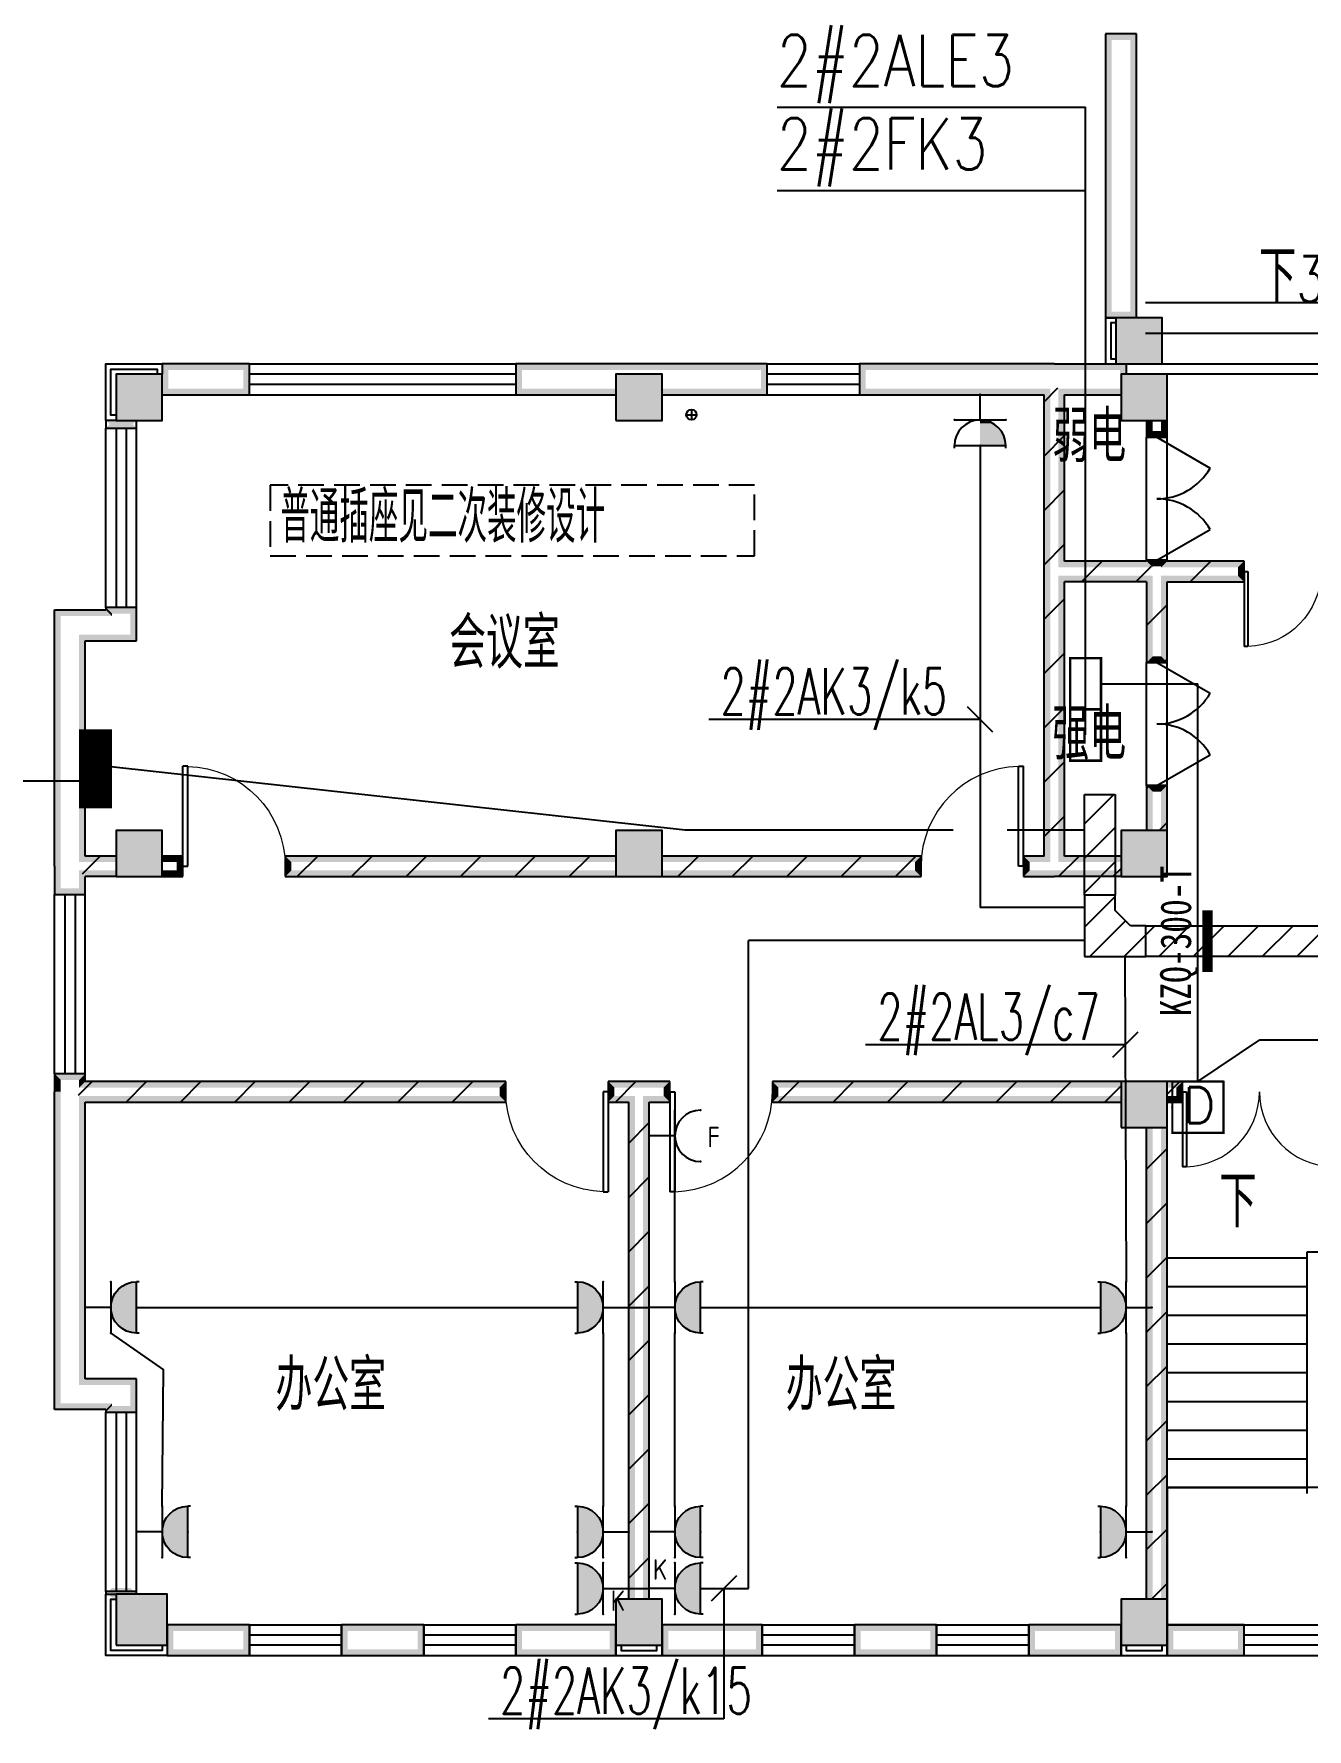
# Model space of a CAD drawing. Extents: x 101023 to 279373, y -114511 to 293844.
# Drawn here: x 124579 to 136995, y 55271 to 71808 of the extents above; entities that cross this region are included whole.
import ezdxf
from ezdxf.enums import TextEntityAlignment as Align

# ---------------------------------------------------------------- set-up
doc = ezdxf.new("R2010")
doc.units = 0
doc.header["$LTSCALE"] = 1000
doc.header["$MEASUREMENT"] = 0
doc.linetypes.add('DASH', pattern=[0.35, 0.25, -0.1])
for name, color, linetype in [('A-WALL-PATT', 252, 'Continuous'), ('BZ', 7, 'Continuous'), ('CABLETRAY', 3, 'Continuous'), ('COLUMN', 2, 'Continuous'), ('DIM-照明', 3, 'Continuous'), ('DIM_SYMB', 3, 'Continuous'), ('DOOR_FIRE', 4, 'Continuous'), ('DOTLN', 2, 'DASH'), ('EQUIP-插座', 3, 'Continuous'), ('EQUIP-消防', 3, 'Continuous'), ('EQUIP-照明', 3, 'Continuous'), ('EQUIP-箱柜', 3, 'Continuous'), ('PUB_HATCH', 8, 'Continuous'), ('PUB_TEXT', 7, 'Continuous'), ('PUB_WALL', 2, 'Continuous'), ('STAIR', 2, 'Continuous'), ('TEL_HATCH', 8, 'Continuous'), ('WALL', 2, 'Continuous'), ('WINDOW', 2, 'Continuous'), ('WIRE-照明', 6, 'Continuous'), ('抗震支吊架', 2, 'Continuous'), ('排水', 153, 'Continuous'), ('看线', 30, 'Continuous')]:
    doc.layers.add(name, color=color, linetype=linetype)
doc.styles.add('_TCH_DIM', font='simplex.shx', dxfattribs={"bigfont": 'gbcbig.shx'})
doc.styles.add('_TEL_ATTDEF', font='gbenor', dxfattribs={"bigfont": 'gbcbig'})
doc.styles.add('_TEL_DIM', font='simplex.shx', dxfattribs={"width": 0.8, "height": 3.5, "bigfont": 'gbcbig.shx'})
doc.styles.add('kzcad', font='', dxfattribs={"width": 0.8})
doc.styles.get("Standard").update_dxf_attribs({"font": 'simplex.shx', "width": 0.8, "bigfont": 'gbcbig.shx'})
doc.styles.get('kzcad').set_extended_font_data('SimSun')
pattern_1 = [(45, (-906447.23, -635367.28), (-265.16515, 265.16515), [])]

# ---------------------------------------------------------------- blocks, each defined once
blk = doc.blocks.new('$equip$00002810')
for p, q in [((0.5, 0.5), (-0.5, 0.5)), ((0, 0.5), (0, 0))]:
    blk.add_line(p, q)
blk.add_arc((0, 1), 0.5, 180, 0)
for p in [(-0.5, 1), (0.5, 1), (-0.5, 0.5), (0.5, 0.5), (0, 0)]:
    blk.add_point(p)
at = {"color": 7, "style": '_TEL_DIM'}
blk.add_attdef('$TEXT$', text='', height=0.4, dxfattribs=at).set_placement((0.023, 1.257), align=Align.MIDDLE_CENTER)
at = {"color": 7, "style": '_TEL_DIM', "flags": 1}
for tag in ['A', 'REMARK']:
    blk.add_attdef(tag, text='', height=0.000025, dxfattribs=at).set_placement((0, 0), align=Align.MIDDLE_CENTER)
blk = doc.blocks.new('$equip$00002755')
for p, q in [((0.5, 0.5), (-0.5, 0.5)), ((-0.5, 0.5), (-0.5, -0.5)), ((0.5, -0.5), (0.5, 0.5)), ((-0.5, -0.5), (0.5, -0.5))]:
    blk.add_line(p, q)
at = {"const_width": 0.04}
blk.add_lwpolyline([(-0.5, 0.5), (0.5, 0.5), (0.5, -0.5), (-0.5, -0.5), (-0.5, 0.5), (0.5, 0.5)], dxfattribs=at)
for p in [(0, 0.5), (-0.5, 0), (0.5, 0), (-0.027, -0.5)]:
    blk.add_point(p)
at = {"color": 7}
blk.add_attdef('$TEXT$', text='', height=0.4, dxfattribs=at).set_placement((0.026, -0.008), align=Align.MIDDLE_CENTER)
at = {"color": 7, "flags": 1}
for tag, height, p in [('A', 0.00002, (0, 0)), ('B', 0.4, (0.755, -0.254))]:
    blk.add_attdef(tag, text='', height=height, dxfattribs=at).set_placement(p, align=Align.MIDDLE_CENTER)
blk = doc.blocks.new('$equip$00001239')
for p, q in [((-0.5, 1.05), (-0.5, 1)), ((0.5, 1), (-0.5, 1)), ((0.5, 1.05), (0.5, 1)), ((0.5, 0.5), (-0.5, 0.5)), ((0, 0.5), (0, 0))]:
    blk.add_line(p, q)
blk.add_arc((0, 1), 0.5, 180, 0)
for points in [[(0, 0.75), (-0.433, 0.75), (0, 1), (-0.5, 1)], [(0, 0.567), (-0.25, 0.567), (0, 0.75), (-0.433, 0.75)], [(0, 0.5), (0, 0.5), (0, 0.567), (-0.25, 0.567)]]:
    blk.add_solid(points)
at = {"layer": 'EQUIP-照明'}
for p in [(0, 1), (-0.5, 0.5), (0.5, 0.5), (0, 0)]:
    blk.add_point(p, dxfattribs=at)
at = {"layer": 'EQUIP-照明', "flags": 9}
blk.add_attdef('A', (0, 0), '', height=0.00002, dxfattribs=at)
blk = doc.blocks.new('$equip$00001237')
for p, q in [((-0.5, 1.05), (-0.5, 1)), ((-0.5, 1), (0.5, 1)), ((0.5, 1.05), (0.5, 1)), ((0.5, 0.5), (-0.5, 0.5)), ((0, 0.5), (0, 0))]:
    blk.add_line(p, q)
blk.add_arc((0, 1), 0.5, 180, 0)
for p in [(0, 1), (-0.5, 0.5), (0.5, 0.5), (0, 0)]:
    blk.add_point(p)
for points in [[(0.433, 0.75), (-0.433, 0.75), (0.5, 1), (-0.5, 1)], [(0.25, 0.567), (-0.25, 0.567), (0.433, 0.75), (-0.433, 0.75)], [(0, 0.5), (0, 0.5), (0.25, 0.567), (-0.25, 0.567)]]:
    blk.add_solid(points)
at = {"flags": 9}
blk.add_attdef('A', (0, 0), '', height=0.00002, dxfattribs=at)
blk = doc.blocks.new('$equip$00001764')
for p, q in [((-0.5, 1.05), (-0.5, 1)), ((-0.5, 1), (0.5, 1)), ((0.5, 1.05), (0.5, 1)), ((0.5, 0.5), (-0.5, 0.5)), ((0, 0.5), (0, 0))]:
    blk.add_line(p, q)
blk.add_arc((0, 1), 0.5, 180, 0)
for p in [(-0.5, 0.5), (0.5, 0.5), (0, 0)]:
    blk.add_point(p)
for points in [[(0.433, 0.75), (-0.433, 0.75), (0.5, 1), (-0.5, 1)], [(0.25, 0.567), (-0.25, 0.567), (0.433, 0.75), (-0.433, 0.75)], [(0, 0.5), (0, 0.5), (0.25, 0.567), (-0.25, 0.567)]]:
    blk.add_solid(points)
at = {"color": 7, "style": '_TEL_DIM'}
blk.add_attdef('$TEXT$', text='', height=0.4, dxfattribs=at).set_placement((0.303, 0.211), align=Align.MIDDLE_CENTER)
at = {"color": 7, "style": '_TEL_DIM', "flags": 1}
blk.add_attdef('A', text='', height=0.00002, dxfattribs=at).set_placement((0, 0), align=Align.MIDDLE_CENTER)
blk = doc.blocks.new('ng')
at = {"layer": '排水'}
for p, q in [((346041, 781408), (346041, 781308)), ((345991, 781358), (346091, 781358))]:
    blk.add_line(p, q, dxfattribs=at)
blk.add_circle((346041, 781358), 50, dxfattribs=at)
blk = doc.blocks.new('雨水管')
at = {"layer": '排水'}
blk.add_blockref('ng', (586278, -124911), dxfattribs=at)
blk = doc.blocks.new('$DorLib2D$00000001')
for p, q in [((0.45, 0.975), (0.5, 0.975)), ((0.45, 0), (0.45, 0.975)), ((0.5, 0), (0.5, 0.975)), ((0.5, 0), (0.45, 0))]:
    blk.add_line(p, q)
at = {"lineweight": 13}
blk.add_arc((0.475, 0), 0.975, 91.4693, 180, dxfattribs=at)
blk = doc.blocks.new('$WINLIB2D$00000001')
at = {"color": 0}
for points in [[(-0.5, 0.5), (-0.5, -0.5)], [(-0.5, 0.5), (0.5, 0.5)], [(0.5, -0.5), (0.5, 0.5)], [(0.5, 0.1667), (-0.5, 0.1667)], [(0.5, -0.1667), (-0.5, -0.1667)], [(-0.5, -0.5), (0.5, -0.5)]]:
    blk.add_lwpolyline(points, dxfattribs=at)
blk = doc.blocks.new('$DorLib2D$00000002')
for p, q in [((-0.5, 0), (-0.5, 0.4875)), ((-0.475, 0.4875), (-0.5, 0.4875)), ((-0.475, 0), (-0.475, 0.4875)), ((0.475, 0), (0.475, 0.4875)), ((0.475, 0.4875), (0.5, 0.4875)), ((0.5, 0), (0.5, 0.4875)), ((-0.5, 0), (-0.475, 0)), ((0.5, 0), (0.475, 0))]:
    blk.add_line(p, q)
at = {"lineweight": 13}
for centre, start, end in [((-0.4875, 0), 0, 88.53072), ((0.4875, 0), 91.46928, 180)]:
    blk.add_arc(centre, 0.4875, start, end, dxfattribs=at)
blk = doc.blocks.new('_FZH')
blk.add_lwpolyline([(-0.5, -0.5), (0.5, -0.5), (0.5, 0.5), (-0.5, 0.5)], close=True)
at = {"layer": 'PUB_HATCH'}
blk.add_solid([(-0.5, -0.5), (0.5, -0.5), (-0.5, 0.5), (0.5, 0.5)], dxfattribs=at)
blk = doc.blocks.new('$DorLib2D$00000231')
at = {"color": 0}
for p, q in [((-0.5, 0), (-0.25, 0.433)), ((0.5, 0), (0.25, 0.433))]:
    blk.add_line(p, q, dxfattribs=at)
for centre, start, end in [((-0.5, 0), 0, 60), ((0.5, 0), 120, 180)]:
    blk.add_arc(centre, 0.5, start, end, dxfattribs=at)
blk = doc.blocks.new('A$C54854E18')
at = {"layer": 'A-WALL-PATT'}
h = blk.add_hatch(dxfattribs=at)
h.set_pattern_fill('普通砖', color=256, scale=150, style=0)
h.set_pattern_definition(pattern_1)
h.paths.add_polyline_path([(18283.3, 19280.5), (18290, 19320.5), (18350, 19380.5), (18350, 21005.5), (18250, 21105.5), (18150, 21005.5), (18150, 19280.5)])
h = blk.add_hatch(dxfattribs=at)
h.set_pattern_fill('普通砖', color=256, scale=150, style=0)
h.set_pattern_definition(pattern_1)
h.paths.add_polyline_path([(19250, 19280.5), (19150, 19380.5), (18350, 19380.5), (18290, 19320.5), (18283.3, 19280.5), (18290, 19240.5), (18350, 19180.5), (19150, 19180.5)])
h = blk.add_hatch(dxfattribs=at)
h.set_pattern_fill('普通砖', color=256, scale=150, style=0)
h.set_pattern_definition(pattern_1)
h.paths.add_polyline_path([(19250, 19280.5), (19350, 19180.5), (20099.6, 19180.5), (20099.6, 19380.5), (19350, 19380.5)])
h = blk.add_hatch(dxfattribs=at)
h.set_pattern_fill('普通砖', color=256, scale=150, style=0)
h.set_pattern_definition(pattern_1)
h.paths.add_polyline_path([(18250, 16438.9), (18290, 16445.5), (18350, 16505.5), (18350, 19180.5), (18290, 19240.5), (18283.3, 19280.5), (18150, 19280.5), (18150, 16505.5), (18210, 16445.5)])
h = blk.add_hatch(dxfattribs=at)
h.set_pattern_fill('普通砖', color=256, scale=150, style=0)
h.set_pattern_definition(pattern_1)
h.paths.add_polyline_path([(19250, 19280.5), (19150, 19180.5), (19150, 18393.7), (19350, 18393.7), (19350, 19180.5)])
h = blk.add_hatch(dxfattribs=at)
h.set_pattern_fill('普通砖', color=256, scale=150, style=0)
h.set_pattern_definition(pattern_1)
h.paths.add_polyline_path([(19150, 16755.5), (19350, 16755.5), (19350, 17193.7), (19150, 17193.7)])
h = blk.add_hatch(dxfattribs=at)
h.set_pattern_fill('普通砖', color=256, scale=150, style=0)
h.set_pattern_definition(pattern_1)
h.paths.add_polyline_path([(9100, 16305.5), (9100, 16505.5), (8800, 16505.5), (8700, 16405.5), (8800, 16305.5)])
h = blk.add_hatch(dxfattribs=at)
h.set_pattern_fill('普通砖', color=256, scale=150, style=0)
h.set_pattern_definition(pattern_1)
h.paths.add_polyline_path([(13975, 16305.5), (13975, 16505.5), (10750, 16505.5), (10750, 16305.5)])
h = blk.add_hatch(dxfattribs=at)
h.set_pattern_fill('普通砖', color=256, scale=150, style=0)
h.set_pattern_definition(pattern_1)
h.paths.add_polyline_path([(14425, 16505.5), (14425, 16305.5), (16950, 16305.5), (16950, 16505.5)])
h = blk.add_hatch(dxfattribs=at)
h.set_pattern_fill('普通砖', color=256, scale=150, style=0)
h.set_pattern_definition(pattern_1)
h.paths.add_polyline_path([(18210, 16445.5), (18150, 16505.5), (17950, 16505.5), (17950, 16305.5), (18250, 16305.5), (18250, 16438.9)])
h = blk.add_hatch(dxfattribs=at)
h.set_pattern_fill('普通砖', color=256, scale=150, style=0)
h.set_pattern_definition(pattern_1)
h.paths.add_polyline_path([(18900, 16305.5), (18900, 16505.5), (18350, 16505.5), (18290, 16445.5), (18250, 16438.9), (18250, 16305.5)])
h = blk.add_hatch(dxfattribs=at)
h.set_pattern_fill('普通砖', color=256, scale=150, style=0)
h.set_pattern_definition(pattern_1)
h.paths.add_polyline_path([(8700, 14205.5), (8800, 14105.5), (12900, 14105.5), (12900, 14305.5), (8800, 14305.5)])
h = blk.add_hatch(dxfattribs=at)
h.set_pattern_fill('普通砖', color=256, scale=150, style=0)
h.set_pattern_definition(pattern_1)
h.paths.add_polyline_path([(14200, 14172.2), (14200, 14305.5), (13900, 14305.5), (13900, 14105.5), (14100, 14105.5), (14160, 14165.5)])
h = blk.add_hatch(dxfattribs=at)
h.set_pattern_fill('普通砖', color=256, scale=150, style=0)
h.set_pattern_definition(pattern_1)
h.paths.add_polyline_path([(14240, 14165.5), (14300, 14105.5), (14500, 14105.5), (14500, 14305.5), (14200, 14305.5), (14200, 14172.2)])
h = blk.add_hatch(dxfattribs=at)
h.set_pattern_fill('普通砖', color=256, scale=150, style=0)
h.set_pattern_definition(pattern_1)
h.paths.add_polyline_path([(18900, 14105.5), (18900, 14305.5), (19250, 14305.5), (19250, 14305.5), (15500, 14305.5), (15500, 14105.5)])
h = blk.add_hatch(dxfattribs=at)
h.set_pattern_fill('普通砖', color=256, scale=150, style=0)
h.set_pattern_definition(pattern_1)
h.paths.add_polyline_path([(19250, 14305.5), (19350, 14305.5), (19350, 14105.5), (19500, 14105.5), (19500, 14305.5), (19250, 14305.5)])
h = blk.add_hatch(dxfattribs=at)
h.set_pattern_fill('普通砖', color=256, scale=150, style=0)
h.set_pattern_definition(pattern_1)
h.paths.add_polyline_path([(14100, 9255.6), (14300, 9255.6), (14300, 14105.5), (14240, 14165.5), (14200, 14172.2), (14160, 14165.5), (14100, 14105.5)])
h = blk.add_hatch(dxfattribs=at)
h.set_pattern_fill('普通砖', color=256, scale=150, style=0)
h.set_pattern_definition(pattern_1)
h.paths.add_polyline_path([(19350, 13855.5), (19150, 13855.5), (19150, 9255.6), (19350, 9255.6)])
at = {"layer": 'PUB_WALL'}
for points in [[(19050, 24525.5), (18750, 24525.5), (18810, 24465.5), (18990, 24465.5)], [(18750, 24525.5), (18750, 21755.5), (18810, 21815.5), (18810, 24465.5)], [(19050, 21755.5), (19050, 24525.5), (18990, 24465.5), (18990, 21815.5)], [(18750, 21755.5), (19050, 21755.5), (18990, 21815.5), (18810, 21815.5)], [(19300, 21755.5), (18850, 21755.5), (18910, 21695.5), (19240, 21695.5)], [(18850, 21755.5), (18850, 21305.5), (18910, 21365.5), (18910, 21695.5)], [(19300, 21305.5), (19300, 21755.5), (19240, 21695.5), (19240, 21365.5)], [(18850, 21305.5), (19300, 21305.5), (19240, 21365.5), (18910, 21365.5)], [(9550, 21205.5), (9100, 21205.5), (9160, 21145.5), (9490, 21145.5)], [(9100, 21205.5), (9100, 20755.5), (9160, 20815.5), (9160, 21145.5)], [(9550, 20755.5), (9550, 21205.5), (9490, 21145.5), (9490, 20815.5)], [(10400, 21305.5), (9550, 21305.5), (9610, 21245.5), (10340, 21245.5)], [(9550, 21305.5), (9550, 21005.5), (9610, 21065.5), (9610, 21245.5)], [(10400, 21005.5), (10400, 21305.5), (10340, 21245.5), (10340, 21065.5)], [(14200, 21305.5), (13000, 21305.5), (13060, 21245.5), (14200, 21245.5)], [(13000, 21305.5), (13000, 21005.5), (13060, 21065.5), (13060, 21245.5)], [(14425, 21205.5), (13975, 21205.5), (14035, 21145.5), (14365, 21145.5)], [(13975, 21205.5), (13975, 20755.5), (14035, 20815.5), (14035, 21145.5)], [(15450, 21305.5), (14200, 21305.5), (14200, 21245.5), (15390, 21245.5)], [(14425, 20755.5), (14425, 21205.5), (14365, 21145.5), (14365, 20815.5)], [(15450, 21005.5), (15450, 21305.5), (15390, 21245.5), (15390, 21065.5)], [(18250, 21305.5), (16350, 21305.5), (16410, 21245.5), (18250, 21245.5)], [(16350, 21305.5), (16350, 21005.5), (16410, 21065.5), (16410, 21245.5)], [(18250, 21305.5), (18250, 21245.5), (18950, 21245.5), (18950, 21305.5)], [(18900, 21005.5), (18900, 21205.5), (18950, 21205.5), (18950, 21305.5), (18890, 21305.5), (18890, 21005.5)], [(19350, 21205.5), (18900, 21205.5), (18960, 21145.5), (19290, 21145.5)], [(18900, 21205.5), (18900, 20755.5), (18960, 20815.5), (18960, 21145.5)], [(19350, 20755.5), (19350, 21205.5), (19290, 21145.5), (19290, 20815.5)], [(9550, 21005.5), (10400, 21005.5), (10340, 21065.5), (9610, 21065.5)], [(13975, 21005.5), (13975, 21065.5), (13060, 21065.5), (13000, 21005.5)], [(14425, 21065.5), (14425, 21005.5), (15450, 21005.5), (15390, 21065.5)], [(16350, 21005.5), (18150, 21005.5), (18210, 21065.5), (16410, 21065.5)], [(18150, 19280.5), (18150, 21005.5), (18210, 21065.5), (18210, 19280.5)], [(18350, 19380.5), (18350, 21005.5), (18290, 21065.5), (18290, 19320.5)], [(18900, 21005.5), (18900, 21065.5), (18290, 21065.5), (18350, 21005.5)], [(9300, 20755.5), (9000, 20755.5), (9060, 20695.5), (9240, 20695.5)], [(9000, 20680.5), (9300, 20680.5), (9240, 20740.5), (9060, 20740.5)], [(9100, 20755.5), (9550, 20755.5), (9490, 20815.5), (9160, 20815.5)], [(13975, 20755.5), (14425, 20755.5), (14365, 20815.5), (14035, 20815.5)], [(18900, 20755.5), (19350, 20755.5), (19290, 20815.5), (18960, 20815.5)], [(19210, 20755.5), (19150, 20755.5), (19150, 20590), (19210, 20650)], [(19350, 20755.5), (19290, 20755.5), (19290, 20650), (19350, 20590)], [(19150, 20590), (19350, 20590), (19290, 20650), (19210, 20650)], [(19150, 19380.5), (18350, 19380.5), (18290, 19320.5), (19210, 19320.5)], [(19350, 19390), (19150, 19390), (19210, 19330), (19290, 19330)], [(19150, 19390), (19150, 19380.5), (19210, 19320.5), (19210, 19330)], [(19350, 19380.5), (19350, 19390), (19290, 19330), (19290, 19320.5)], [(20099.6, 19380.5), (19350, 19380.5), (19290, 19320.5), (20039.6, 19320.5)], [(20099.6, 19180.5), (20099.6, 19380.5), (20039.6, 19320.5), (20039.6, 19240.5)], [(18150, 16505.5), (18150, 19280.5), (18210, 19280.5), (18210, 16445.5)], [(18350, 16505.5), (18350, 19180.5), (18290, 19240.5), (18290, 16445.5)], [(19150, 19180.5), (18350, 19180.5), (18290, 19240.5), (19210, 19240.5)], [(19150, 19180.5), (19150, 18393.7), (19210, 18453.7), (19210, 19240.5)], [(19350, 18393.7), (19350, 19180.5), (19290, 19240.5), (19290, 18453.7)], [(19350, 19180.5), (20099.6, 19180.5), (20039.6, 19240.5), (19290, 19240.5)], [(8500, 16405.5), (8500, 18905.5), (8560, 18845.5), (8560, 16405.5)], [(8500, 18905.5), (9000, 18905.5), (9060, 18845.5), (8560, 18845.5)], [(9300, 18930.5), (9000, 18930.5), (9060, 18870.5), (9240, 18870.5)], [(9000, 18930.5), (9000, 18905.5), (9060, 18845.5), (9060, 18870.5)], [(9300, 18605.5), (9300, 18930.5), (9240, 18870.5), (9240, 18665.5)], [(8800, 16505.5), (8800, 18605.5), (8740, 18665.5), (8740, 16445.5)], [(8800, 18605.5), (9300, 18605.5), (9240, 18665.5), (8740, 18665.5)], [(19150, 18393.7), (19350, 18393.7), (19290, 18453.7), (19210, 18453.7)], [(19350, 17193.7), (19150, 17193.7), (19210, 17133.7), (19290, 17133.7)], [(19150, 16755.5), (19210, 16755.5), (19210, 17133.7), (19150, 17193.7)], [(19290, 16755.5), (19350, 16755.5), (19350, 17193.7), (19290, 17133.7)], [(9550, 16755.5), (9100, 16755.5), (9160, 16695.5), (9490, 16695.5)], [(9100, 16755.5), (9100, 16305.5), (9160, 16365.5), (9160, 16695.5)], [(9550, 16305.5), (9550, 16755.5), (9490, 16695.5), (9490, 16365.5)], [(14425, 16755.5), (13975, 16755.5), (14035, 16695.5), (14365, 16695.5)], [(13975, 16755.5), (13975, 16305.5), (14035, 16365.5), (14035, 16695.5)], [(14425, 16305.5), (14425, 16755.5), (14365, 16695.5), (14365, 16365.5)], [(19350, 16755.5), (18900, 16755.5), (18960, 16695.5), (19290, 16695.5)], [(18900, 16755.5), (18900, 16305.5), (18960, 16365.5), (18960, 16695.5)], [(19350, 16305.5), (19350, 16755.5), (19290, 16695.5), (19290, 16365.5)], [(8500, 16405.5), (8500, 16130.5), (8560, 16190.5), (8560, 16405.5)], [(9100, 16445.5), (9100, 16505.5), (8800, 16505.5), (8740, 16445.5)], [(9550, 16505.5), (9550, 16445.5), (9690, 16445.5), (9750, 16505.5)], [(9750, 16305.5), (9750, 16505.5), (9690, 16445.5), (9690, 16365.5)], [(13975, 16445.5), (13975, 16505.5), (10750, 16505.5), (10810, 16445.5)], [(10750, 16505.5), (10750, 16305.5), (10810, 16365.5), (10810, 16445.5)], [(14425, 16505.5), (14425, 16445.5), (16890, 16445.5), (16950, 16505.5)], [(16950, 16305.5), (16950, 16505.5), (16890, 16445.5), (16890, 16365.5)], [(18150, 16505.5), (17950, 16505.5), (18010, 16445.5), (18210, 16445.5)], [(17950, 16505.5), (17950, 16305.5), (18010, 16365.5), (18010, 16445.5)], [(18900, 16445.5), (18900, 16505.5), (18350, 16505.5), (18290, 16445.5)], [(8800, 16130.5), (8800, 16305.5), (8740, 16365.5), (8740, 16190.5)], [(9100, 16305.5), (9100, 16365.5), (8740, 16365.5), (8800, 16305.5)], [(9100, 16305.5), (9550, 16305.5), (9490, 16365.5), (9160, 16365.5)], [(9550, 16365.5), (9550, 16305.5), (9750, 16305.5), (9690, 16365.5)], [(13975, 16305.5), (13975, 16365.5), (10810, 16365.5), (10750, 16305.5)], [(13975, 16305.5), (14425, 16305.5), (14365, 16365.5), (14035, 16365.5)], [(14425, 16365.5), (14425, 16305.5), (16950, 16305.5), (16890, 16365.5)], [(17950, 16305.5), (18250, 16305.5), (18250, 16365.5), (18010, 16365.5)], [(18900, 16305.5), (18900, 16365.5), (18250, 16365.5), (18250, 16305.5)], [(18900, 16305.5), (19350, 16305.5), (19290, 16365.5), (18960, 16365.5)], [(8500, 16130.5), (8800, 16130.5), (8740, 16190.5), (8560, 16190.5)], [(8800, 14380.5), (8500, 14380.5), (8560, 14320.5), (8740, 14320.5)], [(8500, 14380.5), (8500, 14205.5), (8560, 14205.5), (8560, 14320.5)], [(8800, 14305.5), (8800, 14380.5), (8740, 14320.5), (8740, 14245.5)], [(12900, 14305.5), (8800, 14305.5), (8740, 14245.5), (12840, 14245.5)], [(12900, 14105.5), (12900, 14305.5), (12840, 14245.5), (12840, 14165.5)], [(14200, 14305.5), (13900, 14305.5), (13960, 14245.5), (14200, 14245.5)], [(13900, 14305.5), (13900, 14105.5), (13960, 14165.5), (13960, 14245.5)], [(14500, 14305.5), (14200, 14305.5), (14200, 14245.5), (14440, 14245.5)], [(14500, 14105.5), (14500, 14305.5), (14440, 14245.5), (14440, 14165.5)], [(18900, 14245.5), (18900, 14305.5), (19250, 14305.5), (19250, 14305.5), (15500, 14305.5), (15560, 14245.5)], [(15500, 14305.5), (15500, 14105.5), (15560, 14165.5), (15560, 14245.5)], [(19350, 14305.5), (18900, 14305.5), (18960, 14245.5), (19290, 14245.5)], [(18900, 14305.5), (18900, 13855.5), (18960, 13915.5), (18960, 14245.5)], [(19250, 14305.5), (19350, 14305.5), (19350, 14245.5), (19440, 14245.5), (19500, 14305.5), (19250, 14305.5)], [(19350, 13855.5), (19350, 14305.5), (19290, 14245.5), (19290, 13915.5)], [(19500, 14105.5), (19500, 14305.5), (19440, 14245.5), (19440, 14165.5)], [(8500, 11105.6), (8500, 14205.5), (8560, 14205.5), (8560, 11165.6)], [(8800, 11405.6), (8800, 14105.5), (8740, 14165.5), (8740, 11345.6)], [(8800, 14105.5), (12900, 14105.5), (12840, 14165.5), (8740, 14165.5)], [(13900, 14105.5), (14100, 14105.5), (14160, 14165.5), (13960, 14165.5)], [(14100, 9255.6), (14160, 9255.6), (14160, 14165.5), (14100, 14105.5)], [(14240, 9255.6), (14300, 9255.6), (14300, 14105.5), (14240, 14165.5)], [(14300, 14105.5), (14500, 14105.5), (14440, 14165.5), (14240, 14165.5)], [(18900, 14105.5), (18900, 14165.5), (15560, 14165.5), (15500, 14105.5)], [(19350, 14165.5), (19350, 14105.5), (19500, 14105.5), (19440, 14165.5)], [(18900, 13855.5), (19350, 13855.5), (19290, 13915.5), (18960, 13915.5)], [(19210, 13855.5), (19150, 13855.5), (19150, 9255.6), (19210, 9255.6)], [(19350, 13855.5), (19290, 13855.5), (19290, 9255.6), (19350, 9255.6)], [(9300, 11405.6), (8800, 11405.6), (8740, 11345.6), (9240, 11345.6)], [(9300, 11080.6), (9300, 11405.6), (9240, 11345.6), (9240, 11140.6)], [(9000, 11105.6), (8500, 11105.6), (8560, 11165.6), (9060, 11165.6)], [(9000, 11105.6), (9000, 11080.6), (9060, 11140.6), (9060, 11165.6)], [(9000, 11080.6), (9300, 11080.6), (9240, 11140.6), (9060, 11140.6)], [(9100, 9305.6), (9300, 9305.6), (9240, 9365.6), (9060, 9365.6), (9000, 9305.6)], [(9100, 9270.6), (9100, 9305.6), (9275, 9305.6), (9300, 9330.6), (9000, 9330.6), (9060, 9270.6)], [(9600, 9305.6), (9100, 9305.6), (9160, 9245.6), (9540, 9245.6)], [(9100, 9305.6), (9100, 8805.6), (9160, 8865.6), (9160, 9245.6)], [(9600, 8805.6), (9600, 9305.6), (9540, 9245.6), (9540, 8865.6)], [(14425, 9255.6), (13975, 9255.6), (14035, 9195.6), (14365, 9195.6)], [(13975, 9255.6), (13975, 8805.6), (14035, 8865.6), (14035, 9195.6)], [(14425, 8805.6), (14425, 9255.6), (14365, 9195.6), (14365, 8865.6)], [(19350, 9255.6), (18900, 9255.6), (18960, 9195.6), (19290, 9195.6)], [(18900, 9255.6), (18900, 8805.6), (18960, 8865.6), (18960, 9195.6)], [(19350, 8805.6), (19350, 9255.6), (19290, 9195.6), (19290, 8865.6)], [(10400, 9005.5), (9600, 9005.5), (9660, 8945.5), (10340, 8945.5)], [(9600, 9005.5), (9600, 8705.5), (9660, 8765.5), (9660, 8945.5)], [(10400, 8705.5), (10400, 9005.5), (10340, 8945.5), (10340, 8765.5)], [(12100, 9005.5), (11300, 9005.5), (11360, 8945.5), (12040, 8945.5)], [(11300, 9005.5), (11300, 8705.5), (11360, 8765.5), (11360, 8945.5)], [(12100, 8705.5), (12100, 9005.5), (12040, 8945.5), (12040, 8765.5)], [(13975, 9005.5), (13000, 9005.5), (13060, 8945.5), (13915, 8945.5)], [(13000, 9005.5), (13000, 8705.5), (13060, 8765.5), (13060, 8945.5)], [(13975, 8705.5), (13975, 9005.5), (13915, 8945.5), (13915, 8765.5)], [(15400, 9005.5), (14425, 9005.5), (14485, 8945.5), (15340, 8945.5)], [(14425, 9005.5), (14425, 8705.5), (14485, 8765.5), (14485, 8945.5)], [(15400, 8705.5), (15400, 9005.5), (15340, 8945.5), (15340, 8765.5)], [(17100, 9005.5), (16300, 9005.5), (16360, 8945.5), (17040, 8945.5)], [(16300, 9005.5), (16300, 8705.5), (16360, 8765.5), (16360, 8945.5)], [(17100, 8705.5), (17100, 9005.5), (17040, 8945.5), (17040, 8765.5)], [(18900, 9005.5), (18000, 9005.5), (18060, 8945.5), (18840, 8945.5)], [(18000, 9005.5), (18000, 8705.5), (18060, 8765.5), (18060, 8945.5)], [(18900, 8705.5), (18900, 9005.5), (18840, 8945.5), (18840, 8765.5)], [(20100, 9005.5), (19350, 9005.5), (19410, 8945.5), (20040, 8945.5)], [(19350, 9005.5), (19350, 8705.5), (19410, 8765.5), (19410, 8945.5)], [(20100, 8705.5), (20100, 9005.5), (20040, 8945.5), (20040, 8765.5)], [(9100, 8805.6), (9600, 8805.6), (9540, 8865.6), (9160, 8865.6)], [(9600, 8705.5), (10400, 8705.5), (10340, 8765.5), (9660, 8765.5)], [(11300, 8705.5), (12100, 8705.5), (12040, 8765.5), (11360, 8765.5)], [(13000, 8705.5), (13975, 8705.5), (13915, 8765.5), (13060, 8765.5)], [(13975, 8805.6), (14425, 8805.6), (14365, 8865.6), (14035, 8865.6)], [(14425, 8705.5), (15400, 8705.5), (15340, 8765.5), (14485, 8765.5)], [(16300, 8705.5), (17100, 8705.5), (17040, 8765.5), (16360, 8765.5)], [(18000, 8705.5), (18900, 8705.5), (18840, 8765.5), (18060, 8765.5)], [(18900, 8805.6), (19350, 8805.6), (19290, 8865.6), (18960, 8865.6)], [(19350, 8705.5), (20100, 8705.5), (20040, 8765.5), (19410, 8765.5)]]:
    blk.add_hatch(color=256, dxfattribs=at).paths.add_polyline_path(points)
for points in [[(18850, 21755.5), (18750, 21755.5), (18750, 21305.5), (18850, 21305.5)], [(18850, 21705.5), (18800, 21705.5), (18800, 21355.5), (18850, 21355.5)], [(9100, 20755.5), (9000, 20755.5), (9000, 21305.5), (9550, 21305.5), (9550, 21205.5)], [(9100, 20805.5), (9050, 20805.5), (9050, 21255.5), (9500, 21255.5), (9500, 21205.5)], [(9600, 8805.5), (9600, 8705.5), (9000, 8705.5), (9000, 9305.6), (9100, 9305.6)], [(9550, 8805.5), (9550, 8755.5), (9050, 8755.5), (9050, 9255.6), (9100, 9255.6)], [(13975, 8805.6), (13975, 8705.5), (14425, 8705.5), (14425, 8805.5)], [(14025, 8805.6), (14025, 8755.5), (14375, 8755.5), (14375, 8805.5)], [(18900, 8805.6), (18900, 8705.5), (19350, 8705.5), (19350, 8805.6)], [(18950, 8805.6), (18950, 8755.5), (19300, 8755.5), (19300, 8805.6)]]:
    blk.add_lwpolyline(points)
at = {"layer": 'DIM_SYMB'}
blk.add_lwpolyline([(20000, 12725.5, 0, 0, 0), (20000, 9695.5, 0, 0, 0), (21700, 9695.5, 0, 0, 0), (21700, 12585.5, 0, 120, 0), (21700, 12135.5, 0, 0, 0)], format="xyseb", dxfattribs=at)
at = {"layer": 'DOOR_FIRE'}
for p, q in [((19150, 19390), (19150, 20590)), ((19350, 19390), (19350, 20590)), ((19150, 17193.7), (19150, 18393.7)), ((19350, 17193.7), (19350, 18393.7))]:
    blk.add_line(p, q, dxfattribs=at)
at = {"layer": 'STAIR'}
for p, q in [((19350, 10345.5), (19350, 12585.5)), ((19350, 12585.5), (20715, 12585.5)), ((20715, 12645.5), (22350, 12645.5)), ((20715, 10285.5), (20715, 12645.5)), ((20715, 10345.5), (20715, 12585.5)), ((19350, 12305.5), (20715, 12305.5)), ((19350, 12025.5), (20715, 12025.5)), ((19350, 11745.5), (20715, 11745.5)), ((19350, 11465.5), (20715, 11465.5)), ((19350, 11185.5), (20715, 11185.5)), ((19350, 10905.5), (20715, 10905.5)), ((19350, 10625.5), (20715, 10625.5)), ((19350, 10345.5), (20715, 10345.5)), ((19350, 10345.5), (19350, 9005.5)), ((22350, 10345.5), (19350, 10345.5)), ((19350, 9005.5), (22350, 9005.5))]:
    blk.add_line(p, q, dxfattribs=at)
at = {"layer": 'WALL'}
for p, q in [((19050, 24525.5), (18750, 24525.5)), ((18750, 24525.5), (18750, 21755.5)), ((19050, 21755.5), (19050, 24525.5)), ((18750, 21755.5), (18850, 21755.5)), ((10400, 21305.5), (9550, 21305.5)), ((9550, 21305.5), (9550, 21205.5)), ((10400, 21005.5), (10400, 21305.5)), ((14200, 21305.5), (13000, 21305.5)), ((13000, 21305.5), (13000, 21005.5)), ((15450, 21305.5), (14200, 21305.5)), ((15450, 21005.5), (15450, 21305.5)), ((18250, 21305.5), (16350, 21305.5)), ((16350, 21305.5), (16350, 21005.5)), ((18250, 21305.5), (18950, 21305.5)), ((18950, 21305.5), (18950, 21205.5)), ((9550, 21005.5), (10400, 21005.5)), ((13000, 21005.5), (13975, 21005.5)), ((14425, 21005.5), (15450, 21005.5)), ((16350, 21005.5), (18150, 21005.5)), ((18150, 19280.5), (18150, 21005.5)), ((18350, 19380.5), (18350, 21005.5)), ((18350, 21005.5), (18900, 21005.5)), ((9000, 20755.5), (9000, 20680.5)), ((9100, 20755.5), (9000, 20755.5)), ((9000, 20680.5), (9300, 20680.5)), ((9300, 20680.5), (9300, 20755.5)), ((19150, 20755.5), (19150, 20590)), ((19350, 20590), (19350, 20755.5)), ((19150, 20590), (19350, 20590)), ((19150, 19380.5), (18350, 19380.5)), ((19350, 19390), (19150, 19390)), ((19150, 19390), (19150, 19380.5)), ((19350, 19380.5), (19350, 19390)), ((20099.6, 19380.5), (19350, 19380.5)), ((20099.6, 19180.5), (20099.6, 19380.5)), ((18150, 16505.5), (18150, 19280.5)), ((18350, 16505.5), (18350, 19180.5)), ((19150, 19180.5), (18350, 19180.5)), ((19150, 19180.5), (19150, 18393.7)), ((19350, 18393.7), (19350, 19180.5)), ((19350, 19180.5), (20099.6, 19180.5)), ((8500, 16405.5), (8500, 18905.5)), ((8500, 18905.5), (9000, 18905.5)), ((9300, 18930.5), (9000, 18930.5)), ((9000, 18930.5), (9000, 18905.5)), ((9300, 18605.5), (9300, 18930.5)), ((8800, 16505.5), (8800, 18605.5)), ((8800, 18605.5), (9300, 18605.5)), ((19150, 18393.7), (19350, 18393.7)), ((19350, 17193.7), (19150, 17193.7)), ((19150, 17193.7), (19150, 16755.5)), ((19350, 16755.5), (19350, 17193.7)), ((8500, 16405.5), (8500, 16130.5)), ((9100, 16505.5), (8800, 16505.5)), ((9750, 16505.5), (9550, 16505.5)), ((9750, 16305.5), (9750, 16505.5)), ((13975, 16505.5), (10750, 16505.5)), ((10750, 16505.5), (10750, 16305.5)), ((16950, 16505.5), (14425, 16505.5)), ((16950, 16305.5), (16950, 16505.5)), ((18150, 16505.5), (17950, 16505.5)), ((17950, 16505.5), (17950, 16305.5)), ((18900, 16505.5), (18350, 16505.5)), ((8800, 16130.5), (8800, 16305.5)), ((9100, 16305.5), (8800, 16305.5)), ((9550, 16305.5), (9750, 16305.5)), ((10750, 16305.5), (13975, 16305.5)), ((14425, 16305.5), (16950, 16305.5)), ((17950, 16305.5), (18250, 16305.5)), ((18900, 16305.5), (18250, 16305.5)), ((8500, 16130.5), (8800, 16130.5)), ((8800, 14380.5), (8500, 14380.5)), ((8500, 14380.5), (8500, 14205.5)), ((8800, 14305.5), (8800, 14380.5)), ((12900, 14305.5), (8800, 14305.5)), ((12900, 14105.5), (12900, 14305.5)), ((14200, 14305.5), (13900, 14305.5)), ((13900, 14305.5), (13900, 14105.5)), ((14500, 14305.5), (14200, 14305.5)), ((14500, 14105.5), (14500, 14305.5)), ((19250, 14305.5), (15500, 14305.5)), ((15500, 14305.5), (15500, 14105.5)), ((19500, 14305.5), (19250, 14305.5)), ((19500, 14105.5), (19500, 14305.5)), ((8500, 11105.6), (8500, 14205.5)), ((8800, 11405.6), (8800, 14105.5)), ((8800, 14105.5), (12900, 14105.5)), ((13900, 14105.5), (14100, 14105.5)), ((14100, 9255.6), (14100, 14105.5)), ((14300, 9255.6), (14300, 14105.5)), ((14300, 14105.5), (14500, 14105.5)), ((15500, 14105.5), (18900, 14105.5)), ((19350, 14105.5), (19500, 14105.5)), ((19150, 9255.6), (19150, 13855.5)), ((19350, 9255.6), (19350, 13855.5)), ((9300, 11405.6), (8800, 11405.6)), ((9300, 11080.6), (9300, 11405.6)), ((9000, 11105.6), (8500, 11105.6)), ((9000, 11105.6), (9000, 11080.6)), ((9000, 11080.6), (9300, 11080.6)), ((9300, 9330.6), (9000, 9330.6)), ((9000, 9330.6), (9000, 9305.6)), ((9000, 9305.6), (9100, 9305.6)), ((9300, 9305.6), (9300, 9330.6)), ((10400, 9005.5), (9600, 9005.5)), ((9600, 9005.5), (9600, 8705.5)), ((10400, 8705.5), (10400, 9005.5)), ((12100, 9005.5), (11300, 9005.5)), ((11300, 9005.5), (11300, 8705.5)), ((12100, 8705.5), (12100, 9005.5)), ((13975, 9005.5), (13000, 9005.5)), ((13000, 9005.5), (13000, 8705.5)), ((13975, 8705.5), (13975, 9005.5)), ((15400, 9005.5), (14425, 9005.5)), ((14425, 9005.5), (14425, 8705.5)), ((15400, 8705.5), (15400, 9005.5)), ((17100, 9005.5), (16300, 9005.5)), ((16300, 9005.5), (16300, 8705.5)), ((17100, 8705.5), (17100, 9005.5)), ((18900, 9005.5), (18000, 9005.5)), ((18000, 9005.5), (18000, 8705.5)), ((18900, 8705.5), (18900, 9005.5)), ((20100, 9005.5), (19350, 9005.5)), ((19350, 9005.5), (19350, 8705.5)), ((20100, 8705.5), (20100, 9005.5)), ((9600, 8705.5), (10400, 8705.5)), ((11300, 8705.5), (12100, 8705.5)), ((13000, 8705.5), (13975, 8705.5)), ((14425, 8705.5), (15400, 8705.5)), ((16300, 8705.5), (17100, 8705.5)), ((18000, 8705.5), (18900, 8705.5)), ((19350, 8705.5), (20100, 8705.5))]:
    blk.add_line(p, q, dxfattribs=at)
at = {"layer": '看线'}
for p, q in [((19140, 21905.5), (22660, 21905.5)), ((19140, 21605.5), (22660, 21605.5)), ((19140, 21305.5), (22660, 21305.5))]:
    blk.add_line(p, q, dxfattribs=at)
blk.add_lwpolyline([(22400, 21205.5), (19337.1, 21205.5)], dxfattribs=at)
blk.add_blockref('雨水管', (-917608.2, -635636.5))
at = {"layer": 'COLUMN', "xscale": 449.9999998612329, "yscale": 449.9999999998836, "zscale": 449.9999999998836, "rotation": 8.87865302538905e-09}
for p in [(19075, 21530.5), (9325, 20980.5), (14200, 20980.5), (19125, 20980.5), (9325, 16530.5), (14200, 16530.5), (19125, 16530.5), (19125, 14080.5), (14200, 9030.6), (19125, 9030.6)]:
    blk.add_blockref('_FZH', p, dxfattribs=at)
at = {"layer": 'COLUMN', "xscale": 500.0000001146691, "yscale": 500.0007197825471, "zscale": 500.0007197825471}
blk.add_blockref('_FZH', (9350, 9055.6), dxfattribs=at)
at = {"layer": 'DOOR_FIRE', "zscale": 200}
for name, p, xscale, yscale, rotation in [('$DorLib2D$00000231', (19250, 19990), 1200, 1200, 270), ('$DorLib2D$00000002', (20849.6, 19280.5), -1500, 1500, 180), ('$DorLib2D$00000231', (19250, 17793.7), 1200, 1200, 270)]:
    blk.add_blockref(name, p, dxfattribs=dict(at, xscale=xscale, yscale=yscale, rotation=rotation))
at = {"layer": 'WINDOW'}
for name, p, xscale, yscale, zscale, rotation in [('$WINLIB2D$00000001', (11700, 21155.5), -2600, 300, 2600, 180), ('$WINLIB2D$00000001', (15900, 21155.5), -900, 300, 900, 180), ('$WINLIB2D$00000001', (9150, 19805.5), -1750, 300, 1750, 270), ('$WINLIB2D$00000001', (8650, 15255.5), -1750, 300, 1750, 270), ('$DorLib2D$00000001', (13400, 14205.5), -1000, 1000, -1000, 180), ('$DorLib2D$00000001', (15000, 14205.5), 1000, 1000, 1000, 180), ('$DorLib2D$00000002', (20250, 14205.5), 1500, 1500, 1500, 180), ('$WINLIB2D$00000001', (9150, 10205.6), -1750, 300, 1750, 270), ('$WINLIB2D$00000001', (20850, 8855.5), -1500, 300, -1500, 180)]:
    blk.add_blockref(name, p, dxfattribs=dict(at, xscale=xscale, yscale=yscale, zscale=zscale, rotation=rotation))
for name, p, xscale, yscale, zscale in [('$DorLib2D$00000001', (10250, 16405.5), -1000, 1000, 1000), ('$DorLib2D$00000001', (17450, 16405.5), 1000, 1000, -1000), ('$WINLIB2D$00000001', (10850, 8855.5), 900, 300, -900), ('$WINLIB2D$00000001', (12550, 8855.5), 900, 300, -900), ('$WINLIB2D$00000001', (15850, 8855.5), 900, 300, -900), ('$WINLIB2D$00000001', (17550, 8855.5), 900, 300, -900)]:
    blk.add_blockref(name, p, dxfattribs=dict(at, xscale=xscale, yscale=yscale, zscale=zscale))
at = {"layer": 'DIM_SYMB', "color": 7, "style": '_TCH_DIM'}
for p in [(20244.1, 21910.9), (19857.6, 12883)]:
    blk.add_text('下', height=506.4, dxfattribs=at).set_placement(p)
at = {"layer": 'DIM_SYMB', "color": 7, "style": '_TCH_DIM', "width": 0.705882}
blk.add_text('3', height=446.2, dxfattribs=at).set_placement((20612.7, 21910.9))
at = {"layer": 'PUB_TEXT'}
for s, p in [('弱电', (18230, 20347.6)), ('会议室', (12347.4, 18336.2)), ('强电', (18230, 17445)), ('办公室', (10653.8, 11093.9)), ('办公室', (15630.2, 11093.9))]:
    blk.add_text(s, height=500, dxfattribs=at).set_placement(p)
blk = doc.blocks.new('*X151')
at = {"color": 0}
for p, q in [((-250, 33), (-83, 200)), ((-250, 68), (-118, 200)), ((-250, 104), (-154, 200)), ((-250, 139), (-189, 200)), ((-250, 174), (-224, 200)), ((-247, 0), (-47, 200)), ((-212, 0), (-12, 200)), ((-177, 0), (23, 200)), ((-141, 0), (59, 200)), ((-106, 0), (94, 200)), ((-71, 0), (129, 200)), ((-35, 0), (165, 200)), ((0, 0), (200, 200)), ((35, 0), (235, 200)), ((71, 0), (250, 179)), ((106, 0), (250, 144)), ((141, 0), (250, 109)), ((177, 0), (250, 73)), ((212, 0), (250, 38)), ((247, 0), (250, 3))]:
    blk.add_line(p, q, dxfattribs=at)
blk = doc.blocks.new('$equip$00002943')
for p, q in [((-0.75, 0.6), (-0.75, 0)), ((0.75, 0.6), (-0.75, 0.6)), ((0.75, 0), (0.75, 0.6)), ((-0.75, 0), (0.75, 0))]:
    blk.add_line(p, q)
for points, const_width in [([(-0.75, 0.3), (0.75, 0.3)], 0.6), ([(-0.75, 0.6), (-0.75, 0), (0.75, 0), (0.75, 0.6), (-0.75, 0.6), (-0.75, 0)], 0.04)]:
    blk.add_lwpolyline(points, dxfattribs=dict(const_width=const_width))
for p in [(0, 0.6), (-0.75, 0.3), (0, 0), (0.75, 0.3)]:
    blk.add_point(p)
at = {"xscale": 0.00300000000061118, "yscale": 0.00300000000061118, "zscale": 0.00300000000061118}
blk.add_blockref('*X151', (0, 0), dxfattribs=at)
at = {"color": 7, "style": '_TEL_DIM', "flags": 1}
for tag in ['A', 'REMARK']:
    blk.add_attdef(tag, text='', height=0.00002, dxfattribs=at).set_placement((0, 0), align=Align.MIDDLE_CENTER)

msp = doc.modelspace()

# ---------------------------------------------------------------- linework, layer by layer
at = {"layer": 'BZ'}
for p, q in [((131827, 71092), (134835, 71092)), ((134835, 64969), (134835, 71092)), ((131827, 70279), (134835, 70279)), ((125030, 64517), (123381, 64517))]:
    msp.add_line(p, q, dxfattribs=at)
at = {"layer": 'CABLETRAY'}
for p, q in [((134823, 64389), (135123, 64389)), ((134823, 63408), (134823, 64389)), ((135123, 64389), (135123, 63408)), ((135123, 63408), (134823, 63408)), ((134823, 63408), (134823, 62808)), ((135123, 63408), (134823, 63408)), ((135123, 63258), (135123, 63408)), ((135273, 63108), (135123, 63258)), ((135423, 63108), (135273, 63108)), ((135423, 62808), (135423, 63108)), ((135423, 63108), (153117, 63108)), ((135423, 62808), (135423, 63108)), ((134823, 62808), (135423, 62808)), ((153117, 62808), (135423, 62808))]:
    msp.add_line(p, q, dxfattribs=at)
at = {"layer": 'DIM-照明'}
for p, q in [((133930, 64996), (133682, 65244)), ((135344, 62070), (135097, 61822)), ((131431, 56766), (131184, 56519))]:
    msp.add_line(p, q, dxfattribs=at)
for points in [[(133281, 65120), (131162, 65120)], [(133806, 65120), (133281, 65120)], [(134821, 61946), (132690, 61946)], [(135220, 61946), (134821, 61946)], [(131308, 56643), (131308, 55371)], [(131308, 55371), (129011, 55371)]]:
    msp.add_lwpolyline(points, dxfattribs=at)
at = {"layer": 'DOTLN', "linetype": 'DASH'}
msp.add_lwpolyline([(126884, 66716), (131607, 66716), (131607, 67406), (126884, 67406)], close=True, dxfattribs=at)
at = {"layer": 'EQUIP-箱柜', "const_width": 24}
for points in [[(134985, 65719), (134985, 65219), (134685, 65219), (134685, 65719)], [(134985, 65219), (134985, 64719), (134685, 64719), (134685, 65219)]]:
    msp.add_lwpolyline(points, close=True, dxfattribs=at)
at = {"layer": 'TEL_HATCH', "linetype": 'Continuous'}
for p, q in [((134823, 64103), (135109, 64389)), ((134823, 63767), (135123, 64067)), ((134823, 63430), (135123, 63730)), ((134823, 63093), (135123, 63393)), ((134875, 62808), (135224, 63157)), ((135211, 62808), (135423, 63020)), ((135423, 63020), (135511, 63108)), ((135548, 62808), (135848, 63108)), ((135885, 62808), (136185, 63108)), ((136222, 62808), (136522, 63108)), ((136558, 62808), (136858, 63108)), ((136895, 62808), (137195, 63108))]:
    msp.add_line(p, q, dxfattribs=at)
at = {"layer": 'WIRE-照明'}
for p, q in [((133806, 67792), (133806, 63286)), ((134985, 65469), (135930, 65469)), ((130931, 64040), (125330, 64658)), ((133544, 64040), (130931, 64040)), ((134823, 64040), (134069, 64040)), ((134823, 63286), (133806, 63286)), ((131549, 56643), (131549, 62963)), ((134823, 62963), (131549, 62963)), ((131080, 56643), (131549, 56643))]:
    msp.add_line(p, q, dxfattribs=at)
at = {"layer": 'WIRE-照明', "linetype": 'Continuous'}
for p, q in [((135930, 61588), (135930, 65469)), ((135217, 62808), (135230, 59635)), ((135930, 61588), (136533, 61994)), ((136533, 61994), (141386, 61994)), ((130830, 59635), (130830, 60808)), ((125580, 59385), (129880, 59385)), ((130380, 59385), (130580, 59385)), ((131080, 59385), (134980, 59385)), ((125330, 59135), (125842, 58776)), ((130130, 59135), (130130, 57445)), ((130830, 57445), (130830, 59135)), ((135230, 59135), (135230, 57445)), ((125830, 57445), (125842, 58776)), ((130380, 56643), (130580, 56643))]:
    msp.add_line(p, q, dxfattribs=at)
at = {"layer": '抗震支吊架', "color": 2, "const_width": 100}
msp.add_lwpolyline([(136023, 62658), (136023, 63258)], dxfattribs=at)

# ---------------------------------------------------------------- block references
at = {"layer": 'EQUIP-插座', "yscale": 500, "zscale": 500}
for name, p, xscale, rotation in [('$equip$00001239', (133806, 68292), 500, 180), ('$equip$00001237', (125080, 59385), -500, 270), ('$equip$00001237', (130380, 59385), -500, 90), ('$equip$00001237', (130580, 59385), -500, 270), ('$equip$00001237', (135480, 59385), -500, 90), ('$equip$00001237', (125580, 57195), -500, 270), ('$equip$00001237', (130380, 57195), -500, 90), ('$equip$00001237', (130580, 57195), -500, 270), ('$equip$00001237', (135480, 57195), -500, 90)]:
    msp.add_blockref(name, p, dxfattribs=dict(at, xscale=xscale, rotation=rotation))
at = {"layer": 'EQUIP-插座'}
ref = msp.add_blockref('$equip$00002810', (130580, 61058), dxfattribs=dict(at, xscale=500, yscale=500, zscale=500, rotation=270))
ref.add_attrib('$TEXT$', 'F', dxfattribs={"layer": '0', "color": 7, "height": 200, "style": '_TEL_ATTDEF'}).set_placement((131208, 61047), align=Align.MIDDLE_CENTER)
ref = msp.add_blockref('$equip$00001764', (130380, 56643), dxfattribs=dict(at, xscale=-500, yscale=500, zscale=500, rotation=90))
ref.add_attrib('$TEXT$', 'K', dxfattribs={"layer": '0', "color": 7, "height": 200, "style": '_TEL_ATTDEF'}).set_placement((130274, 56524), align=Align.MIDDLE_CENTER)
ref = msp.add_blockref('$equip$00001764', (130580, 56643), dxfattribs=dict(at, xscale=-500, yscale=500, zscale=500, rotation=270))
ref.add_attrib('$TEXT$', 'K', dxfattribs={"layer": '0', "color": 7, "height": 200, "style": '_TEL_ATTDEF'}).set_placement((130685, 56828), align=Align.MIDDLE_CENTER)
at = {"layer": 'EQUIP-消防', "ltscale": 5}
ref = msp.add_blockref('$equip$00002755', (135930, 61338), dxfattribs=dict(at, xscale=500, yscale=500, zscale=500))
ref.add_attrib('$TEXT$', 'D', dxfattribs={"layer": '0', "color": 7, "height": 350}).set_placement((135943, 61357), align=Align.MIDDLE_CENTER)
at = {"layer": 'EQUIP-箱柜', "xscale": 500, "yscale": 500, "zscale": 500, "rotation": 270}
msp.add_blockref('$equip$00002943', (125030, 64639), dxfattribs=at)
at = {"layer": 'STAIR'}
msp.add_blockref('A$C54854E18', (116280, 47283), dxfattribs=at)

# ---------------------------------------------------------------- texts
at = {"layer": 'BZ', "style": '_TEL_DIM', "width": 0.8}
for s, p in [('2#2ALE3', (131822, 71298)), ('2#2FK3', (131822, 70486)), ('普通插座见二次装修设计', (126982, 66846))]:
    msp.add_text(s, height=500, dxfattribs=at).set_placement(p)
at = {"layer": 'DIM-照明', "color": 7, "style": '_TEL_DIM', "width": 0.64}
for s, p in [('2#2AK3/k5', (131274, 65170)), ('2#2AL3/c7', (132803, 61996)), ('2#2AK3/k15', (129124, 55421))]:
    msp.add_text(s, height=450, dxfattribs=at).set_placement(p)
at = {"layer": '抗震支吊架', "color": 2, "style": 'kzcad', "width": 0.8}
msp.add_text('KZQ-300-T', height=300, rotation=89.8854, dxfattribs=at).set_placement((135863, 62958), align=Align.CENTER)

doc.saveas('drawing.dxf')
